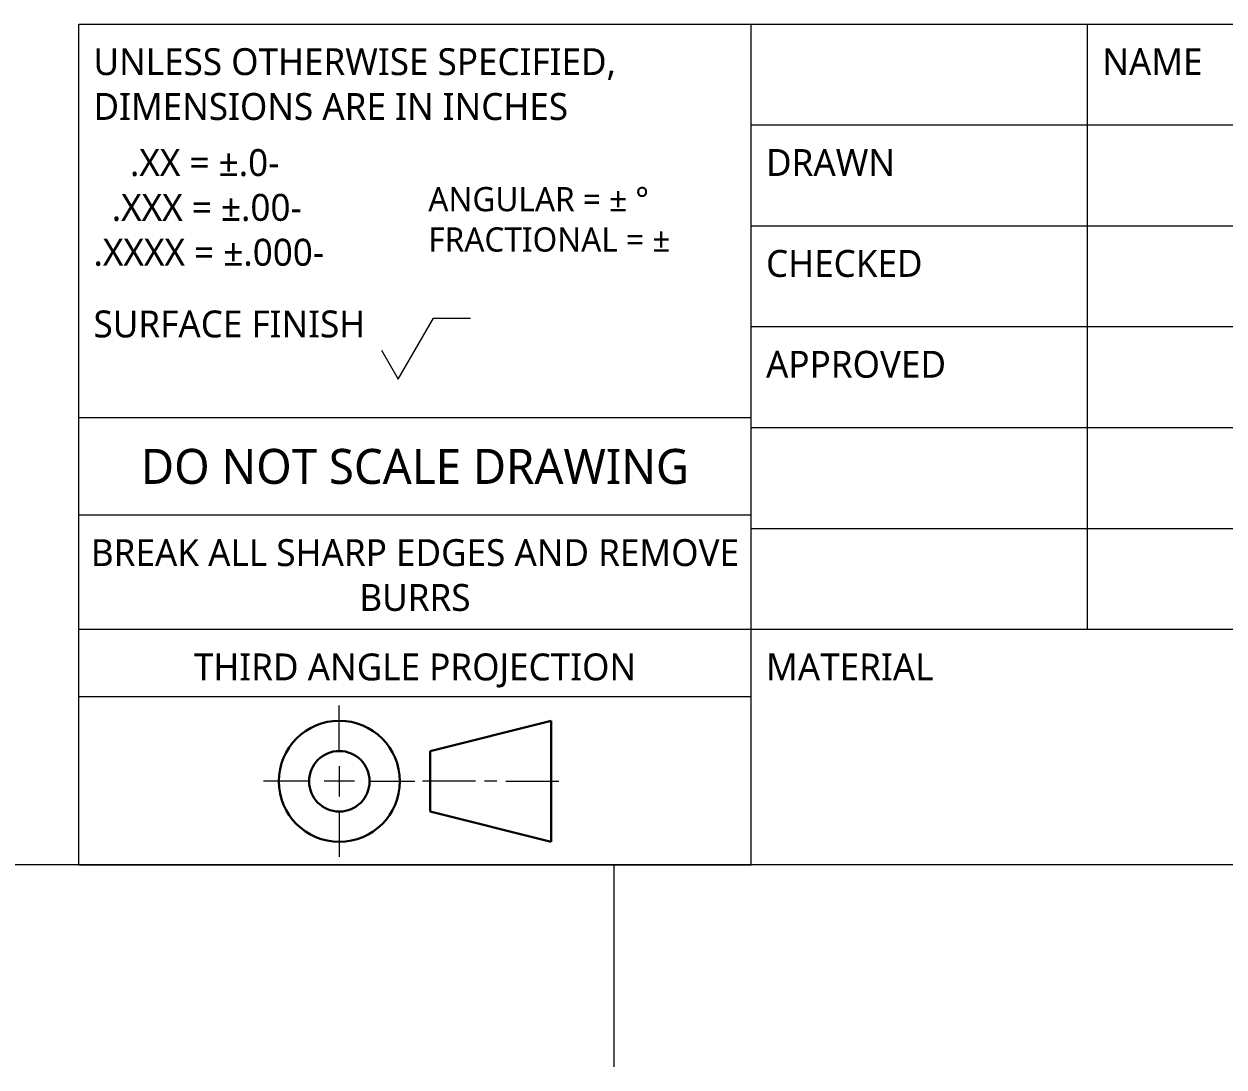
# Model space of a CAD drawing. Header units: inches. Extents: x 0 to 11, y 0 to 8.5.
# Drawn here: x 4.447 to 6.589, y 0.019 to 1.88 of the extents above; entities that cross this region are included whole.
import ezdxf

# ---------------------------------------------------------------- set-up
doc = ezdxf.new("R2010")
doc.units = ezdxf.units.IN
doc.header["$LTSCALE"] = 0.5
doc.header["$MEASUREMENT"] = 0
for name, color, linetype, lineweight in [('BORDER_FRAME', 7, 'Continuous', 15), ('BORDER_ZONES', 7, 'Continuous', 15), ('TITLE_BLOCK', 7, 'Continuous', 15)]:
    doc.layers.add(name, color=color, linetype=linetype, lineweight=lineweight)
doc.styles.add('Onshape-Standard', font='NotoSans-Regular.ttf')

msp = doc.modelspace()

# ---------------------------------------------------------------- linework, layer by layer
at = {"layer": 'BORDER_FRAME'}
msp.add_line((10.62, 0.38), (0.38, 0.38), dxfattribs=at)
at = {"layer": 'BORDER_ZONES'}
msp.add_line((5.5, 0.38), (5.5, 0.019), dxfattribs=at)
at = {"layer": 'TITLE_BLOCK'}
for p, q in [((4.545, 0.38), (4.545, 1.88)), ((4.545, 1.88), (5.745, 1.88)), ((5.745, 0.38), (5.745, 1.88)), ((5.745, 1.88), (7.545, 1.88)), ((6.345, 0.8), (6.345, 1.88)), ((5.745, 1.7), (7.545, 1.7)), ((5.745, 1.52), (7.545, 1.52)), ((5.115, 1.24604), (5.178, 1.35516)), ((5.178, 1.35516), (5.244, 1.35516)), ((5.745, 1.34), (7.545, 1.34)), ((5.085, 1.298), (5.115, 1.24604)), ((4.545, 1.178), (5.745, 1.178)), ((5.745, 1.16), (7.545, 1.16)), ((4.545, 1.004), (5.745, 1.004)), ((5.745, 0.98), (7.545, 0.98)), ((4.545, 0.8), (5.745, 0.8)), ((5.745, 0.8), (7.545, 0.8)), ((4.545, 0.68), (5.745, 0.68)), ((4.545, 0.38), (5.745, 0.38))]:
    msp.add_line(p, q, dxfattribs=at)
at = {"layer": 'TITLE_BLOCK', "lineweight": 15}
for p, q in [((5.01, 0.5828), (5.01, 0.6638)), ((5.01, 0.5558), (5.01, 0.5018)), ((4.956, 0.5288), (4.875, 0.5288)), ((5.037, 0.5288), (4.983, 0.5288)), ((5.064, 0.5288), (5.145, 0.5288)), ((5.253, 0.5288), (5.1585, 0.5288)), ((5.2908, 0.5288), (5.2692, 0.5288)), ((5.307, 0.5288), (5.4015, 0.5288)), ((5.01, 0.4748), (5.01, 0.3938))]:
    msp.add_line(p, q, dxfattribs=at)
at = {"layer": 'TITLE_BLOCK', "lineweight": 30}
for p, q in [((5.388, 0.6368), (5.172, 0.5828)), ((5.388, 0.4208), (5.388, 0.6368)), ((5.172, 0.5828), (5.172, 0.4748)), ((5.172, 0.4748), (5.388, 0.4208))]:
    msp.add_line(p, q, dxfattribs=at)
for radius in [0.108, 0.054]:
    msp.add_circle((5.01, 0.5288), radius, dxfattribs=at)

# ---------------------------------------------------------------- texts
at = {"layer": 'TITLE_BLOCK', "style": 'Onshape-Standard'}
for s, insert, char_height, width, attachment_point in [('UNLESS OTHERWISE SPECIFIED, DIMENSIONS ARE IN INCHES', (4.5714, 1.8368), 0.048, 1.2, 1), ('NAME', (6.3714, 1.8368), 0.048, 0.75, 1), ('    .XX = ±.0-^J  .XXX = ±.00-^J.XXXX = ±.000-', (4.5714, 1.6568), 0.048, 0.6, 1), ('DRAWN', (5.7714, 1.6568), 0.048, 0.6, 1), ('^JANGULAR = ± °^JFRACTIONAL = ±', (5.16876, 1.66112), 0.0432, 0.6, 1), ('CHECKED', (5.7714, 1.4768), 0.048, 0.6, 1), ('SURFACE FINISH', (4.5714, 1.3688), 0.048, 0.6, 1), ('APPROVED', (5.7714, 1.2968), 0.048, 0.6, 1), ('DO NOT SCALE DRAWING', (5.145, 1.12184), 0.0624, 1.2, 2), ('BREAK ALL SHARP EDGES AND REMOVE BURRS', (5.145, 0.9608), 0.048, 1.2, 2), ('THIRD ANGLE PROJECTION', (5.145, 0.7568), 0.048, 1.2, 2), ('MATERIAL', (5.7714, 0.7568), 0.048, 0.9, 1)]:
    msp.add_mtext(s, dxfattribs=dict(at, insert=insert, char_height=char_height, width=width, attachment_point=attachment_point))

doc.saveas('drawing.dxf')
